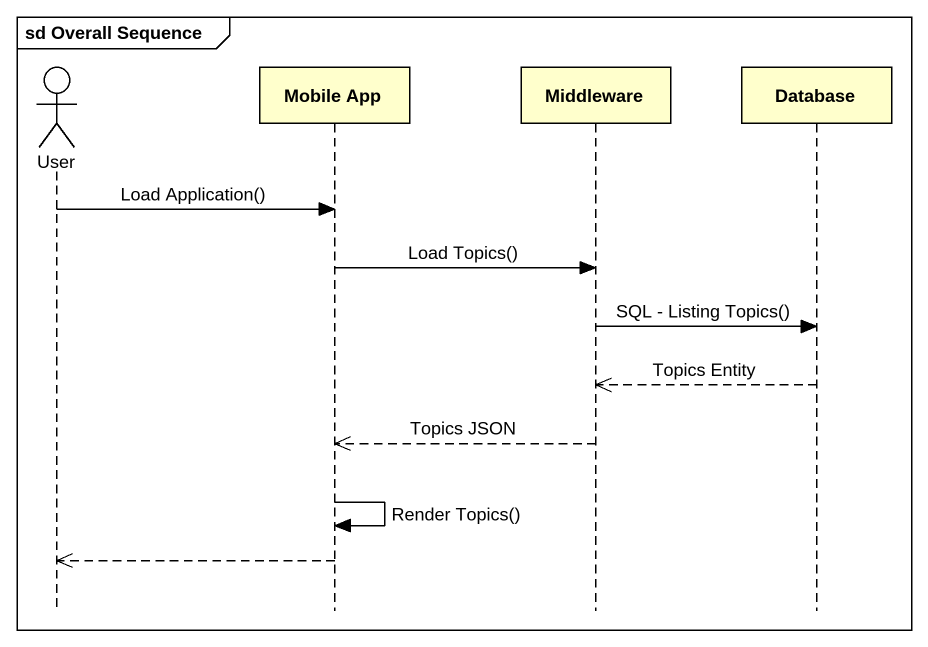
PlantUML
@startuml
mainframe sd Overall Sequence
hide footbox
actor User
participant "Mobile App" as Mobile_App
participant Middleware
participant "Database" as Database_

User -> Mobile_App : Load Application()
Mobile_App -> Middleware : Load Topics()
Middleware -> Database_ : SQL - Listing Topics()
Database_ -->> Middleware : Topics Entity
Middleware -->> Mobile_App : Topics JSON
Mobile_App -> Mobile_App : Render Topics()
Mobile_App -->> User
@enduml
